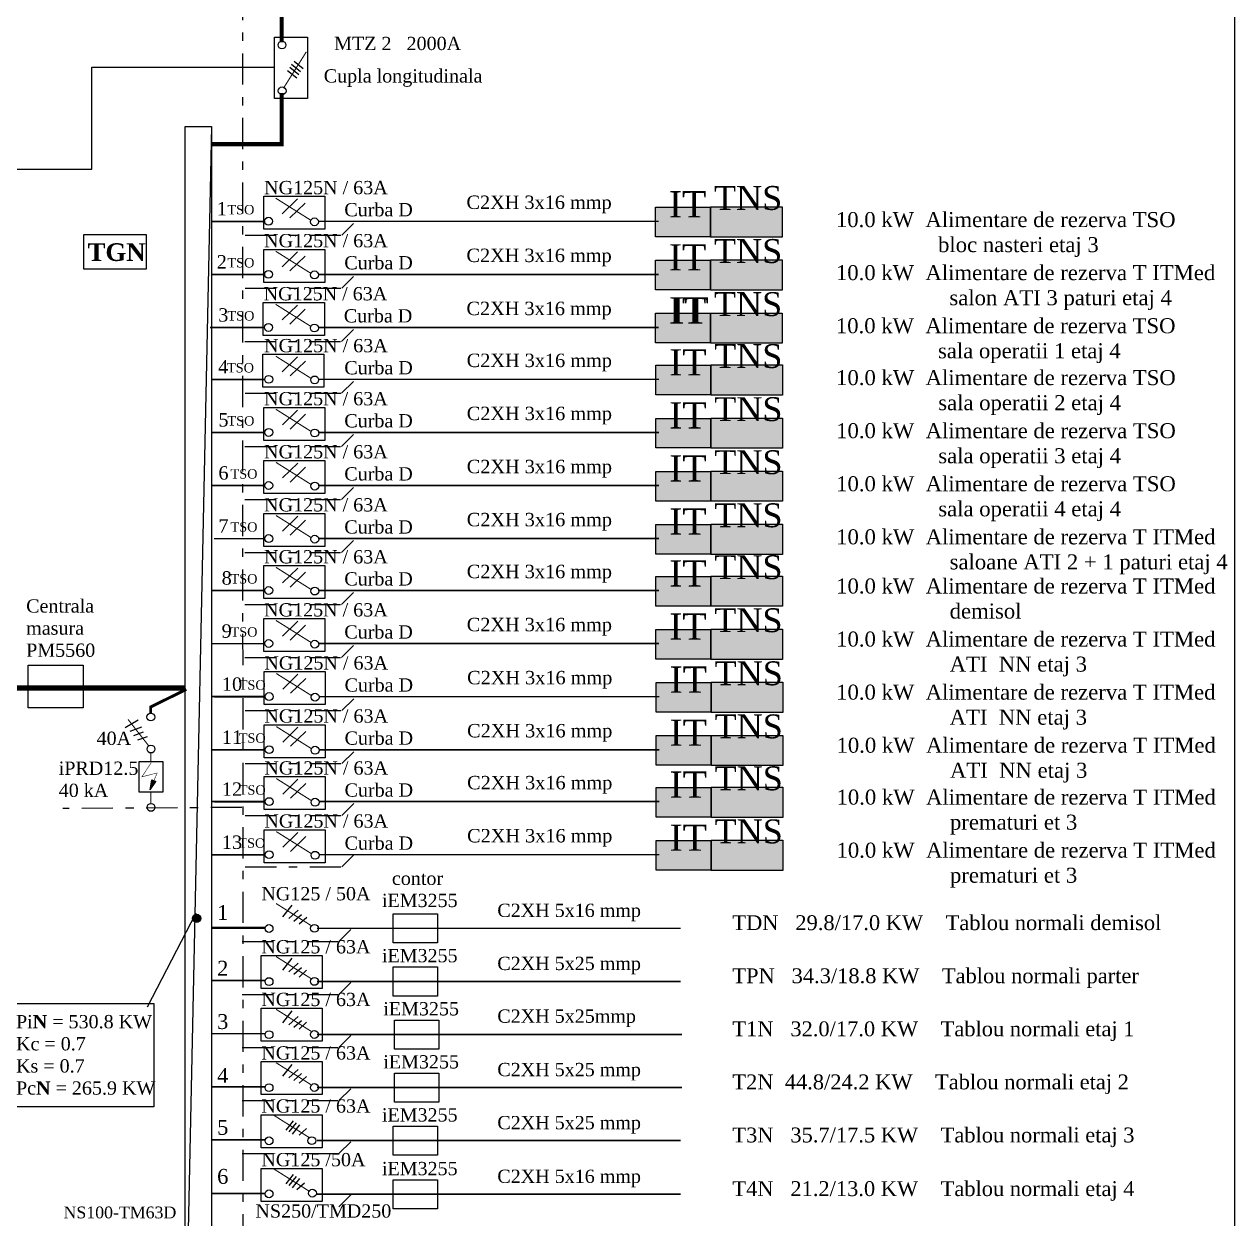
# Model space of a CAD drawing. Extents: x -12085 to 47, y -14993 to 123352.
# Drawn here: x 26.58 to 47.1, y -157.33 to -137.07 of the extents above; entities that cross this region are included whole.
import ezdxf

# ---------------------------------------------------------------- set-up
doc = ezdxf.new("R2010")
doc.units = 0
doc.header["$MEASUREMENT"] = 0
doc.linetypes.add('DOUBLE_DASHED', pattern=[1.093611, 0.529167, -0.211667, 0.141111, -0.211667])
doc.layers.add('Circuite', color=7, linetype='CONTINUOUS', lineweight=25)
for name, color, linetype in [('circuite iluminat normal', 7, 'CONTINUOUS'), ('ELECTRICAL', 7, 'CONTINUOUS'), ('Texte', 7, 'CONTINUOUS')]:
    doc.layers.add(name, color=color, linetype=linetype)

msp = doc.modelspace()

# ---------------------------------------------------------------- hatches: boundary and pattern name
at = {"layer": 'Circuite', "linetype": 'Continuous'}
h = msp.add_hatch(color=256, dxfattribs=at)
h.paths.add_polyline_path([(28.775, -149.899), (28.742, -149.886), (28.713, -150.046)])
h.paths.add_polyline_path([(28.81, -149.914), (28.775, -149.899), (28.713, -150.046), (28.712, -150.054)])
at = {"layer": 'circuite iluminat normal', "true_color": 0xffe085}
for points in [[(38.214, -140.674), (38.214, -140.172), (37.282, -140.172), (37.282, -140.674)], [(38.214, -141.574), (38.214, -141.072), (37.282, -141.072), (37.282, -141.574)], [(38.214, -142.474), (38.214, -141.972), (37.282, -141.972), (37.282, -142.474)], [(38.217, -143.355), (38.217, -142.853), (37.286, -142.853), (37.286, -143.355)], [(38.218, -144.255), (38.218, -143.753), (37.286, -143.753), (37.286, -144.255)], [(38.218, -145.155), (38.218, -144.653), (37.287, -144.653), (37.287, -145.155)], [(38.218, -146.055), (38.218, -145.553), (37.287, -145.553), (37.287, -146.055)], [(38.218, -146.936), (38.218, -146.433), (37.287, -146.433), (37.287, -146.936)], [(38.218, -147.836), (38.218, -147.333), (37.287, -147.333), (37.287, -147.836)], [(38.224, -148.736), (38.224, -148.233), (37.292, -148.233), (37.292, -148.736)], [(38.224, -149.636), (38.224, -149.133), (37.292, -149.133), (37.292, -149.636)], [(38.224, -150.516), (38.224, -150.014), (37.292, -150.014), (37.292, -150.516)], [(38.224, -151.416), (38.224, -150.914), (37.292, -150.914), (37.292, -151.416)]]:
    msp.add_hatch(color=41, dxfattribs=at).paths.add_polyline_path(points)
at = {"layer": 'circuite iluminat normal', "true_color": 0xff8a8a}
for points in [[(39.428, -140.679), (39.428, -140.167), (38.214, -140.167), (38.214, -140.679)], [(39.428, -141.579), (39.428, -141.067), (38.214, -141.067), (38.214, -141.579)], [(39.428, -142.479), (39.428, -141.967), (38.213, -141.967), (38.213, -142.479)], [(39.432, -143.36), (39.432, -142.848), (38.217, -142.848), (38.217, -143.36)], [(39.432, -144.26), (39.432, -143.748), (38.218, -143.748), (38.218, -144.26)], [(39.433, -145.16), (39.433, -144.648), (38.218, -144.648), (38.218, -145.16)], [(39.433, -146.06), (39.433, -145.548), (38.218, -145.548), (38.218, -146.06)], [(39.433, -146.94), (39.433, -146.429), (38.218, -146.429), (38.218, -146.94)], [(39.433, -147.84), (39.433, -147.329), (38.218, -147.329), (38.218, -147.84)], [(39.438, -148.74), (39.438, -148.229), (38.224, -148.229), (38.224, -148.74)], [(39.438, -149.64), (39.438, -149.129), (38.224, -149.129), (38.224, -149.64)], [(39.438, -150.521), (39.438, -150.009), (38.224, -150.009), (38.224, -150.521)], [(39.438, -151.421), (39.438, -150.909), (38.224, -150.909), (38.224, -151.421)]]:
    msp.add_hatch(color=11, dxfattribs=at).paths.add_polyline_path(points)
at = {"layer": 'ELECTRICAL', "linetype": 'Continuous'}
msp.add_hatch(color=256, dxfattribs=at).paths.add_polyline_path([(29.427, -152.232, 1), (29.569, -152.232, 1)])

# ---------------------------------------------------------------- linework, layer by layer
at = {"layer": 'Circuite', "linetype": 'Continuous', "ltscale": 5}
for p, q in [((27.723, -139.53), (27.723, -137.798)), ((27.723, -137.798), (30.819, -137.798)), ((23.859, -139.53), (27.723, -139.53))]:
    msp.add_line(p, q, dxfattribs=at)
at = {"layer": 'Circuite', "linetype": 'Continuous'}
for p, q in [((28.711, -150.055), (28.81, -149.914)), ((28.712, -150.055), (28.742, -149.886)), ((28.742, -149.886), (28.81, -149.914))]:
    msp.add_line(p, q, dxfattribs=at)
at = {"layer": 'Circuite', "linetype": 'Continuous', "ltscale": 5}
for points in [[(27.584, -140.635), (28.641, -140.635), (28.641, -141.222), (27.584, -141.222)], [(26.643, -147.94), (27.573, -147.94), (27.573, -148.66), (26.643, -148.66)], [(32.833, -152.157), (33.585, -152.157), (33.585, -152.65), (32.833, -152.65)], [(32.833, -153.057), (33.585, -153.057), (33.585, -153.55), (32.833, -153.55)], [(32.857, -153.957), (33.608, -153.957), (33.608, -154.45), (32.857, -154.45)], [(32.857, -154.857), (33.608, -154.857), (33.608, -155.35), (32.857, -155.35)], [(32.833, -155.757), (33.585, -155.757), (33.585, -156.25), (32.833, -156.25)], [(32.833, -156.667), (33.585, -156.667), (33.585, -157.16), (32.833, -157.16)]]:
    msp.add_lwpolyline(points, close=True, dxfattribs=at)
at = {"layer": 'Circuite', "linetype": 'Continuous', "ltscale": 5, "const_width": 0.05, "flags": 128}
msp.add_lwpolyline([(28.72, -148.75), (28.72, -148.648), (29.325, -148.349)], dxfattribs=at)
at = {"layer": 'Circuite', "linetype": 'Continuous', "flags": 128}
for points, const_width in [([(28.724, -149.429), (28.724, -149.57)], 0.018), ([(28.729, -149.592), (28.572, -149.832), (28.83, -149.767), (28.71, -150.053), (28.71, -150.053)], 0.009), ([(28.724, -150.088), (28.724, -150.288)], 0.018)]:
    msp.add_lwpolyline(points, dxfattribs=dict(at, const_width=const_width))
at = {"layer": 'Circuite', "linetype": 'Continuous'}
msp.add_lwpolyline([(28.526, -149.572), (28.928, -149.572), (28.928, -150.091), (28.526, -150.091)], close=True, dxfattribs=at)
for centre in [(28.722, -148.819), (28.725, -149.362), (28.725, -150.351)]:
    msp.add_circle(centre, 0.0662, dxfattribs=at)
at = {"layer": 'circuite iluminat normal'}
for p, q in [((30.949, -140.284), (31.208, -140.032)), ((31.082, -140.354), (31.341, -140.102)), ((30.949, -141.184), (31.208, -140.932)), ((31.082, -141.254), (31.341, -141.002)), ((30.948, -142.084), (31.208, -141.832)), ((31.081, -142.154), (31.341, -141.902)), ((30.952, -142.964), (31.212, -142.712)), ((31.086, -143.034), (31.345, -142.782)), ((30.953, -143.864), (31.212, -143.612)), ((31.086, -143.934), (31.345, -143.682)), ((30.954, -144.764), (31.213, -144.512)), ((31.087, -144.834), (31.346, -144.582)), ((30.954, -145.664), (31.213, -145.412)), ((31.087, -145.734), (31.346, -145.482)), ((30.954, -146.545), (31.213, -146.293)), ((31.087, -146.615), (31.346, -146.363)), ((30.954, -147.445), (31.213, -147.193)), ((31.087, -147.515), (31.346, -147.263)), ((30.959, -148.345), (31.218, -148.093)), ((31.092, -148.415), (31.352, -148.163)), ((30.959, -149.245), (31.218, -148.993)), ((31.092, -149.315), (31.351, -149.063)), ((30.959, -150.126), (31.218, -149.874)), ((31.092, -150.196), (31.351, -149.944)), ((30.959, -151.026), (31.218, -150.774)), ((31.092, -151.096), (31.351, -150.844))]:
    msp.add_line(p, q, dxfattribs=at)
for points in [[(37.282, -140.172), (38.214, -140.172), (38.214, -140.674), (37.282, -140.674)], [(38.214, -140.167), (39.428, -140.167), (39.428, -140.679), (38.214, -140.679)], [(37.282, -141.072), (38.214, -141.072), (38.214, -141.574), (37.282, -141.574)], [(38.214, -141.067), (39.428, -141.067), (39.428, -141.579), (38.214, -141.579)], [(37.282, -141.972), (38.213, -141.972), (38.213, -142.474), (37.282, -142.474)], [(38.213, -141.967), (39.428, -141.967), (39.428, -142.479), (38.213, -142.479)], [(37.286, -142.853), (38.217, -142.853), (38.217, -143.355), (37.286, -143.355)], [(38.217, -142.848), (39.432, -142.848), (39.432, -143.36), (38.217, -143.36)], [(37.286, -143.753), (38.218, -143.753), (38.218, -144.255), (37.286, -144.255)], [(38.218, -143.748), (39.432, -143.748), (39.432, -144.26), (38.218, -144.26)], [(37.287, -144.653), (38.218, -144.653), (38.218, -145.155), (37.287, -145.155)], [(38.218, -144.648), (39.433, -144.648), (39.433, -145.16), (38.218, -145.16)], [(37.287, -145.553), (38.218, -145.553), (38.218, -146.055), (37.287, -146.055)], [(38.218, -145.548), (39.433, -145.548), (39.433, -146.06), (38.218, -146.06)], [(37.287, -146.433), (38.218, -146.433), (38.218, -146.936), (37.287, -146.936)], [(38.218, -146.429), (39.433, -146.429), (39.433, -146.94), (38.218, -146.94)], [(37.287, -147.333), (38.218, -147.333), (38.218, -147.836), (37.287, -147.836)], [(38.218, -147.329), (39.433, -147.329), (39.433, -147.84), (38.218, -147.84)], [(37.292, -148.233), (38.224, -148.233), (38.224, -148.736), (37.292, -148.736)], [(38.224, -148.229), (39.438, -148.229), (39.438, -148.74), (38.224, -148.74)], [(37.292, -149.133), (38.224, -149.133), (38.224, -149.636), (37.292, -149.636)], [(38.224, -149.129), (39.438, -149.129), (39.438, -149.64), (38.224, -149.64)], [(37.292, -150.014), (38.224, -150.014), (38.224, -150.516), (37.292, -150.516)], [(38.224, -150.009), (39.438, -150.009), (39.438, -150.521), (38.224, -150.521)], [(37.292, -150.914), (38.224, -150.914), (38.224, -151.416), (37.292, -151.416)], [(38.224, -150.909), (39.438, -150.909), (39.438, -151.421), (38.224, -151.421)]]:
    msp.add_lwpolyline(points, close=True, dxfattribs=at)
at = {"layer": 'ELECTRICAL', "linetype": 'DOUBLE_DASHED'}
for p, q in [((30.256, -92.727), (30.286, -161.08)), ((31.153, -137.697), (31.307, -137.82)), ((31.042, -137.854), (31.196, -137.977)), ((31.077, -137.799), (31.231, -137.923)), ((31.109, -137.747), (31.263, -137.87)), ((31.959, -140.648), (32.161, -140.446)), ((30.32, -140.648), (31.959, -140.648)), ((31.959, -141.548), (32.161, -141.346)), ((30.32, -141.548), (31.959, -141.548)), ((31.954, -142.448), (32.157, -142.246)), ((30.316, -142.448), (31.954, -142.448)), ((31.958, -143.328), (32.161, -143.126)), ((30.32, -143.328), (31.958, -143.328)), ((31.956, -144.228), (32.158, -144.026)), ((30.317, -144.228), (31.956, -144.228)), ((31.957, -145.128), (32.159, -144.926)), ((30.318, -145.128), (31.956, -145.128)), ((31.956, -146.028), (32.159, -145.826)), ((30.318, -146.028), (31.956, -146.028)), ((31.956, -146.909), (32.159, -146.707)), ((30.318, -146.909), (31.956, -146.909)), ((31.956, -147.809), (32.159, -147.607)), ((30.318, -147.809), (31.956, -147.809)), ((31.962, -148.709), (32.164, -148.507)), ((30.323, -148.709), (31.962, -148.709)), ((31.962, -149.609), (32.164, -149.407)), ((30.323, -149.609), (31.962, -149.609)), ((30.267, -150.351), (27.233, -150.371)), ((31.962, -150.49), (32.164, -150.287)), ((30.323, -150.49), (31.962, -150.49)), ((31.962, -151.36), (32.164, -151.158)), ((30.323, -151.36), (31.962, -151.36)), ((31.912, -152.623), (32.114, -152.42)), ((30.273, -152.623), (31.912, -152.623)), ((31.912, -153.523), (32.114, -153.32)), ((30.273, -153.523), (31.912, -153.523)), ((31.912, -154.423), (32.114, -154.221)), ((30.273, -154.423), (31.912, -154.423)), ((31.912, -155.323), (32.114, -155.121)), ((30.273, -155.323), (31.912, -155.323)), ((31.019, -155.823), (31.142, -155.669)), ((31.071, -155.855), (31.195, -155.701)), ((31.126, -155.891), (31.249, -155.737)), ((31.912, -156.223), (32.114, -156.021)), ((30.273, -156.223), (31.912, -156.223)), ((31.019, -156.733), (31.142, -156.579)), ((31.071, -156.765), (31.195, -156.611)), ((31.126, -156.801), (31.249, -156.647)), ((31.912, -157.123), (32.114, -156.921))]:
    msp.add_line(p, q, dxfattribs=at)
at = {"layer": 'ELECTRICAL', "linetype": 'Continuous'}
for p, q in [((29.75, -138.805), (29.303, -160.026)), ((30.666, -146.818), (30.666, -146.818)), ((30.666, -147.718), (30.666, -147.718)), ((30.671, -148.618), (30.671, -148.618)), ((28.29, -148.996), (28.507, -148.866)), ((28.373, -149.058), (28.57, -148.982)), ((28.437, -149.129), (28.597, -149.069)), ((28.504, -149.206), (28.664, -149.146)), ((30.656, -149.438), (30.656, -149.438)), ((30.671, -149.518), (30.671, -149.518)), ((30.671, -150.399), (30.671, -150.399)), ((30.619, -151.079), (30.619, -151.079)), ((30.671, -151.299), (30.671, -151.299)), ((30.963, -152.209), (31.119, -152.01)), ((31.062, -152.237), (31.219, -152.095)), ((28.664, -153.735), (29.493, -152.138)), ((31.147, -152.28), (31.275, -152.166)), ((31.237, -152.328), (31.366, -152.214)), ((30.963, -153.109), (31.119, -152.91)), ((31.062, -153.137), (31.219, -152.995)), ((31.147, -153.18), (31.275, -153.066)), ((31.237, -153.228), (31.365, -153.114)), ((30.963, -154.002), (31.119, -153.803)), ((31.062, -154.037), (31.219, -153.895)), ((31.147, -154.08), (31.275, -153.966)), ((31.237, -154.109), (31.365, -153.995)), ((30.963, -154.909), (31.119, -154.71)), ((31.062, -154.937), (31.219, -154.795)), ((31.147, -154.98), (31.275, -154.866)), ((31.237, -155.028), (31.365, -154.914)), ((31.237, -155.909), (31.365, -155.795)), ((31.2, -156.83), (31.328, -156.716)), ((30.629, -156.897), (30.629, -156.897))]:
    msp.add_line(p, q, dxfattribs=at)
at = {"layer": 'ELECTRICAL', "linetype": 'Continuous', "flags": 128}
msp.add_lwpolyline([(15.103, -168.4), (47.103, -168.4), (47.103, -91.4), (15.103, -91.4)], close=True, dxfattribs=at)
for points, const_width in [([(30.94, -137.375), (30.94, -137.375), (30.94, -137.375), (30.94, -136.456), (29.746, -136.456)], 0.07), ([(30.984, -138.135), (31.36, -137.537)], 0.018), ([(30.94, -138.235), (30.94, -138.235), (30.94, -138.235), (30.94, -139.104), (29.746, -139.104)], 0.07), ([(31.444, -140.399), (30.84, -140.019)], 0.0182), ([(31.444, -140.399), (30.84, -140.019)], 0.0182), ([(29.758, -140.413), (30.663, -140.413)], 0.027), ([(29.796, -140.413), (30.652, -140.413)], 0.0273), ([(29.796, -140.413), (30.652, -140.413)], 0.0273), ([(29.796, -140.413), (30.652, -140.413)], 0.0273), ([(31.556, -140.412), (37.334, -140.412)], 0.0273), ([(31.444, -141.299), (30.84, -140.919)], 0.0182), ([(31.444, -141.299), (30.84, -140.919)], 0.0182), ([(29.758, -141.313), (30.663, -141.313)], 0.027), ([(29.796, -141.313), (30.652, -141.313)], 0.0273), ([(29.796, -141.313), (30.652, -141.313)], 0.0273), ([(29.796, -141.313), (30.652, -141.313)], 0.0273), ([(31.556, -141.312), (37.334, -141.312)], 0.0273), ([(31.444, -142.199), (30.839, -141.819)], 0.0182), ([(31.444, -142.199), (30.839, -141.819)], 0.0182), ([(29.725, -142.213), (30.63, -142.213)], 0.027), ([(29.796, -142.213), (30.652, -142.213)], 0.0273), ([(29.796, -142.213), (30.652, -142.213)], 0.0273), ([(31.555, -142.212), (37.333, -142.212)], 0.0273), ([(31.448, -143.08), (30.843, -142.7)], 0.0182), ([(31.448, -143.08), (30.843, -142.7)], 0.0182), ([(29.758, -143.094), (30.663, -143.094)], 0.027), ([(29.79, -143.094), (30.656, -143.094)], 0.0273), ([(29.796, -143.094), (30.651, -143.094)], 0.0273), ([(31.559, -143.092), (37.337, -143.092)], 0.0273), ([(31.448, -143.98), (30.844, -143.6)], 0.0182), ([(31.448, -143.98), (30.844, -143.6)], 0.0182), ([(29.758, -143.994), (30.663, -143.994)], 0.027), ([(29.796, -143.994), (30.656, -143.994)], 0.0273), ([(29.796, -143.994), (30.656, -143.994)], 0.0273), ([(31.56, -143.992), (37.338, -143.992)], 0.0273), ([(31.449, -144.88), (30.845, -144.5)], 0.0182), ([(31.449, -144.88), (30.845, -144.5)], 0.0182), ([(29.758, -144.894), (30.663, -144.894)], 0.027), ([(29.796, -144.894), (30.657, -144.894)], 0.0273), ([(29.796, -144.894), (30.657, -144.894)], 0.0273), ([(31.56, -144.892), (37.339, -144.892)], 0.0273), ([(31.449, -145.78), (30.845, -145.4)], 0.0182), ([(31.449, -145.78), (30.845, -145.4)], 0.0182), ([(29.796, -145.794), (30.657, -145.794)], 0.0273), ([(29.796, -145.794), (30.657, -145.794)], 0.0273), ([(31.56, -145.792), (37.338, -145.792)], 0.0273), ([(31.449, -146.66), (30.845, -146.28)], 0.0182), ([(31.449, -146.66), (30.845, -146.28)], 0.0182), ([(29.751, -146.672), (30.657, -146.672)], 0.027), ([(29.796, -146.674), (30.657, -146.674)], 0.0273), ([(29.796, -146.674), (30.657, -146.674)], 0.0273), ([(31.56, -146.673), (37.338, -146.673)], 0.0273), ([(31.449, -147.56), (30.845, -147.18)], 0.0182), ([(31.449, -147.56), (30.845, -147.18)], 0.0182), ([(29.757, -147.574), (30.663, -147.574)], 0.027), ([(29.796, -147.574), (30.657, -147.574)], 0.0273), ([(29.796, -147.574), (30.657, -147.574)], 0.0273), ([(31.56, -147.573), (37.338, -147.573)], 0.0273), ([(31.455, -148.46), (30.85, -148.08)], 0.0182), ([(31.455, -148.46), (30.85, -148.08)], 0.0182), ([(25.451, -148.328), (29.299, -148.328)], 0.09), ([(29.757, -148.472), (30.662, -148.472)], 0.027), ([(29.802, -148.474), (30.662, -148.474)], 0.0273), ([(29.802, -148.474), (30.662, -148.474)], 0.0273), ([(31.566, -148.473), (37.344, -148.473)], 0.0273), ([(28.687, -149.307), (28.337, -148.86)], 0.018), ([(31.454, -149.36), (30.85, -148.98)], 0.0182), ([(31.454, -149.36), (30.85, -148.98)], 0.0182), ([(29.757, -149.374), (30.662, -149.374)], 0.027), ([(29.802, -149.374), (30.662, -149.374)], 0.0273), ([(29.802, -149.374), (30.662, -149.374)], 0.0273), ([(31.566, -149.373), (37.344, -149.373)], 0.0273), ([(31.454, -150.241), (30.85, -149.861)], 0.0182), ([(31.454, -150.241), (30.85, -149.861)], 0.0182), ([(29.757, -150.253), (30.662, -150.253)], 0.027), ([(29.802, -150.255), (30.662, -150.255)], 0.0273), ([(29.802, -150.255), (30.662, -150.255)], 0.0273), ([(31.566, -150.253), (37.344, -150.253)], 0.0273), ([(31.454, -151.141), (30.85, -150.761)], 0.0182), ([(31.454, -151.141), (30.85, -150.761)], 0.0182), ([(29.757, -151.155), (30.663, -151.155)], 0.027), ([(29.757, -151.155), (30.663, -151.155)], 0.027), ([(29.802, -151.155), (30.662, -151.155)], 0.0273), ([(29.802, -151.155), (30.662, -151.155)], 0.0273), ([(31.566, -151.153), (37.344, -151.153)], 0.0273), ([(31.444, -152.357), (30.847, -151.981)], 0.018), ([(31.444, -152.357), (30.847, -151.981)], 0.018), ([(29.757, -152.388), (30.663, -152.388)], 0.027), ([(29.757, -152.402), (30.663, -152.402)], 0.027), ([(31.541, -152.402), (37.708, -152.402)], 0.027), ([(31.444, -153.257), (30.847, -152.881)], 0.018), ([(31.444, -153.257), (30.847, -152.881)], 0.018), ([(29.757, -153.288), (30.663, -153.288)], 0.027), ([(31.541, -153.302), (37.708, -153.302)], 0.027), ([(31.541, -153.302), (37.708, -153.302)], 0.027), ([(31.444, -154.15), (30.847, -153.775)], 0.018), ([(31.444, -154.15), (30.847, -153.775)], 0.018), ([(29.757, -154.188), (30.663, -154.188)], 0.027), ([(31.541, -154.202), (37.732, -154.202)], 0.027), ([(31.541, -154.202), (37.708, -154.202)], 0.027), ([(31.444, -155.057), (30.847, -154.681)], 0.018), ([(31.444, -155.057), (30.847, -154.681)], 0.018), ([(29.757, -155.088), (30.663, -155.088)], 0.027), ([(31.541, -155.102), (37.732, -155.102)], 0.027), ([(31.541, -155.102), (37.708, -155.102)], 0.027), ([(31.407, -155.949), (30.809, -155.573)], 0.018), ([(29.757, -155.988), (30.663, -155.988)], 0.027), ([(31.541, -156.002), (37.708, -156.002)], 0.027), ([(31.407, -156.859), (30.809, -156.483)], 0.018), ([(29.757, -156.898), (30.663, -156.898)], 0.027), ([(29.757, -156.898), (30.663, -156.898)], 0.027), ([(29.757, -156.898), (30.617, -156.898)], 0.018), ([(31.541, -156.912), (37.708, -156.912)], 0.027)]:
    msp.add_lwpolyline(points, dxfattribs=dict(at, const_width=const_width))
at = {"layer": 'ELECTRICAL', "linetype": 'Continuous'}
for points in [[(31.379, -137.291), (31.379, -138.328), (30.819, -138.328), (30.819, -137.291)], [(30.638, -139.987), (31.674, -139.987), (31.674, -140.547), (30.638, -140.547)], [(30.638, -140.887), (31.674, -140.887), (31.674, -141.447), (30.638, -141.447)], [(30.63, -141.787), (31.666, -141.787), (31.666, -142.347), (30.63, -142.347)], [(30.623, -142.667), (31.659, -142.667), (31.659, -143.227), (30.623, -143.227)], [(30.638, -143.567), (31.674, -143.567), (31.674, -144.127), (30.638, -144.127)], [(30.638, -144.467), (31.674, -144.467), (31.674, -145.027), (30.638, -145.027)], [(30.637, -145.367), (31.674, -145.367), (31.674, -145.927), (30.637, -145.927)], [(30.637, -146.248), (31.674, -146.248), (31.674, -146.808), (30.637, -146.808)], [(30.637, -147.148), (31.674, -147.148), (31.674, -147.708), (30.637, -147.708)], [(30.643, -148.048), (31.679, -148.048), (31.679, -148.608), (30.643, -148.608)], [(30.643, -148.948), (31.679, -148.948), (31.679, -149.508), (30.643, -149.508)], [(30.643, -149.829), (31.679, -149.829), (31.679, -150.389), (30.643, -150.389)], [(30.643, -150.729), (31.679, -150.729), (31.679, -151.289), (30.643, -151.289)], [(30.591, -152.862), (31.627, -152.862), (31.627, -153.422), (30.591, -153.422)], [(26.25, -153.676), (28.776, -153.676), (28.776, -155.431), (26.25, -155.431)], [(30.591, -153.755), (31.627, -153.755), (31.627, -154.315), (30.591, -154.315)], [(30.591, -154.662), (31.627, -154.662), (31.627, -155.222), (30.591, -155.222)], [(30.591, -155.562), (31.627, -155.562), (31.627, -156.122), (30.591, -156.122)], [(30.591, -156.472), (31.627, -156.472), (31.627, -157.032), (30.591, -157.032)]]:
    msp.add_lwpolyline(points, close=True, dxfattribs=at)
msp.add_lwpolyline([(29.303, -160.026), (29.303, -138.805), (29.75, -138.805), (29.75, -160.026)], dxfattribs=at)
for centre, radius in [((30.946, -137.422), 0.0662), ((30.949, -138.2), 0.0662), ((30.718, -140.411), 0.0669), ((30.719, -140.411), 0.0669), ((31.498, -140.421), 0.0669), ((30.718, -141.311), 0.0669), ((30.719, -141.311), 0.0669), ((31.498, -141.321), 0.0669), ((30.718, -142.211), 0.0669), ((30.718, -142.211), 0.0669), ((31.497, -142.221), 0.0669), ((30.722, -143.092), 0.0669), ((31.501, -143.102), 0.0669), ((30.723, -143.992), 0.0669), ((30.723, -143.992), 0.0669), ((31.502, -144.002), 0.0669), ((30.723, -144.892), 0.0669), ((30.723, -144.892), 0.0669), ((31.503, -144.902), 0.0669), ((30.723, -145.792), 0.0669), ((30.723, -145.792), 0.0669), ((31.503, -145.802), 0.0669), ((30.723, -146.672), 0.0669), ((30.723, -146.672), 0.0669), ((31.503, -146.682), 0.0669), ((30.723, -147.572), 0.0669), ((30.723, -147.572), 0.0669), ((31.503, -147.582), 0.0669), ((30.729, -148.472), 0.0669), ((30.729, -148.472), 0.0669), ((31.508, -148.482), 0.0669), ((30.729, -149.372), 0.0669), ((30.729, -149.372), 0.0669), ((31.508, -149.382), 0.0669), ((30.729, -150.253), 0.0669), ((30.729, -150.253), 0.0669), ((31.508, -150.263), 0.0669), ((30.729, -151.153), 0.0669), ((30.729, -151.153), 0.0669), ((31.508, -151.163), 0.0669), ((29.498, -152.232), 0.071), ((30.728, -152.405), 0.0662), ((31.497, -152.402), 0.0662), ((30.728, -153.305), 0.0662), ((31.497, -153.302), 0.0662), ((30.728, -154.205), 0.0662), ((31.497, -154.202), 0.0662), ((30.728, -155.105), 0.0662), ((31.497, -155.102), 0.0662), ((30.728, -156.005), 0.0662), ((31.452, -156.002), 0.0662), ((31.463, -156.894), 0.0662), ((30.728, -156.905), 0.0662)]:
    msp.add_circle(centre, radius, dxfattribs=at)
at = {"layer": 'Texte', "linetype": 'Continuous'}
msp.add_line((26.643, -148.657), (27.574, -148.657), dxfattribs=at)

# ---------------------------------------------------------------- texts
at = {"layer": 'Circuite', "attachment_point": 1}
for s, insert, char_height, width in [('{\\fTimes New Roman|b0|i0|c0|p18;     \\H0.6x;   IT}', (35.601, -139.9), 0.7425, 25.06048), ('{\\fTimes New Roman|b0|i0|c0|p18;    \\H0.5x;    TNS}', (36.438, -139.813), 0.81, 27.3387), ('{\\fTimes New Roman|b0|i0|c0|p18;     \\H0.6x;   IT}', (35.601, -140.8), 0.7425, 25.06048), ('{\\fTimes New Roman|b0|i0|c0|p18;    \\H0.5x;    TNS}', (36.438, -140.713), 0.81, 27.3387), ('{\\fTimes New Roman|b0|i0|c0|p18;    \\H0.5x;    TNS}', (36.437, -141.613), 0.81, 27.3387), ('{\\fTimes New Roman|b0|i0|c0|p18;     \\H0.6x;   IT}', (35.601, -141.7), 0.7425, 25.06048), ('{\\fTimes New Roman|b0|i0|c0|p18;     \\H0.6x;   IT}', (35.639, -141.7), 0.7425, 25.06048), ('{\\fTimes New Roman|b0|i0|c0|p18;     \\H0.6x;   IT}', (35.605, -142.58), 0.7425, 25.06048), ('{\\fTimes New Roman|b0|i0|c0|p18;    \\H0.5x;    TNS}', (36.441, -142.494), 0.81, 27.3387), ('{\\fTimes New Roman|b0|i0|c0|p18;     \\H0.6x;   IT}', (35.606, -143.48), 0.7425, 25.06048), ('{\\fTimes New Roman|b0|i0|c0|p18;    \\H0.5x;    TNS}', (36.442, -143.394), 0.81, 27.3387), ('{\\fTimes New Roman|b0|i0|c0|p18;    \\H0.5x;    TNS}', (36.443, -144.294), 0.81, 27.3387), ('{\\fTimes New Roman|b0|i0|c0|p18;     \\H0.6x;   IT}', (35.606, -144.38), 0.7425, 25.06048), ('{\\fTimes New Roman|b0|i0|c0|p18;     \\H0.6x;   IT}', (35.606, -145.28), 0.7425, 25.06048), ('{\\fTimes New Roman|b0|i0|c0|p18;    \\H0.5x;    TNS}', (36.443, -145.194), 0.81, 27.3387), ('{\\fTimes New Roman|b0|i0|c0|p18;    \\H0.5x;    TNS}', (36.443, -146.074), 0.81, 27.3387), ('{\\fTimes New Roman|b0|i0|c0|p18;     \\H0.6x;   IT}', (35.606, -146.161), 0.7425, 25.06048), ('{\\fTimes New Roman|b0|i0|c0|p18;    \\H0.5x;    TNS}', (36.443, -146.974), 0.81, 27.3387), ('{\\fTimes New Roman|b0|i0|c0|p18;     \\H0.6x;   IT}', (35.606, -147.061), 0.7425, 25.06048), ('{\\fTimes New Roman|b0|i0|c0|p18;     \\H0.6x;   IT}', (35.612, -147.961), 0.7425, 25.06048), ('{\\fTimes New Roman|b0|i0|c0|p18;    \\H0.5x;    TNS}', (36.448, -147.874), 0.81, 27.3387), ('{\\fTimes New Roman|b0|i0|c0|p18;    \\H0.5x;    TNS}', (36.448, -148.774), 0.81, 27.3387), ('{\\fTimes New Roman|b0|i0|c0|p18;     \\H0.6x;   IT}', (35.612, -148.861), 0.7425, 25.06048), ('{\\fTimes New Roman|b0|i0|c0|p18;     \\H0.6x;   IT}', (35.612, -149.742), 0.7425, 25.06048), ('{\\fTimes New Roman|b0|i0|c0|p18;    \\H0.5x;    TNS}', (36.448, -149.655), 0.81, 27.3387), ('{\\fTimes New Roman|b0|i0|c0|p18;     \\H0.6x;   IT}', (35.612, -150.642), 0.7425, 25.06048), ('{\\fTimes New Roman|b0|i0|c0|p18;    \\H0.5x;    TNS}', (36.448, -150.555), 0.81, 27.3387)]:
    msp.add_mtext(s, dxfattribs=dict(at, insert=insert, char_height=char_height, width=width))
at = {"layer": 'Circuite', "linetype": 'Continuous', "attachment_point": 1}
for s, insert, char_height, width in [('{\\fTimes New Roman|b0|i0|c0|p18;40A}', (27.803, -149.066), 0.22501, 0.72545), ('{\\fTimes New Roman|b0|i0|c0|p18;iPRD12.5\\P40 kA}', (27.161, -149.574), 0.22501, 2.00758), ('{\\fTimes New Roman|b0|i0|c0|p18;NS100-TM63D}', (27.242, -157.12), 0.2, 1.74668)]:
    msp.add_mtext(s, dxfattribs=dict(at, insert=insert, char_height=char_height, width=width))
at = {"layer": 'ELECTRICAL', "linetype": 'Continuous', "attachment_point": 1}
for s, insert, char_height, width in [('{\\fTimes New Roman|b0|i0|c0|p18;NG125N / 63A\\P                Curba D}', (30.644, -139.727), 0.225, 62.98872), ('{\\fTimes New Roman|b0|i0|c0|p18;1}', (29.84, -140.085), 0.22748, 0.73338), ('{\\fTimes New Roman|b0|i0|c0|p18;TSO}', (30.022, -140.134), 0.16, 0.73338), ('{\\fTimes New Roman|b1|i0|c0|p18;\\C7;TGN}', (27.651, -140.784), 0.3, 6.40415), ('{\\fTimes New Roman|b0|i0|c0|p18;NG125N / 63A\\P                Curba D}', (30.644, -140.627), 0.225, 62.98872), ('{\\fTimes New Roman|b0|i0|c0|p18;2}', (29.84, -140.985), 0.22748, 0.73338), ('{\\fTimes New Roman|b0|i0|c0|p18;TSO}', (30.022, -141.034), 0.16, 0.73338), ('{\\fTimes New Roman|b0|i0|c0|p18;NG125N / 63A\\P                Curba D}', (30.636, -141.527), 0.225, 62.98872), ('{\\fTimes New Roman|b0|i0|c0|p18;3}', (29.865, -141.885), 0.22748, 0.73338), ('{\\fTimes New Roman|b0|i0|c0|p18;TSO}', (30.022, -141.934), 0.16, 0.73338), ('{\\fTimes New Roman|b0|i0|c0|p18;NG125N / 63A\\P                Curba D}', (30.644, -142.407), 0.225, 62.98872), ('{\\fTimes New Roman|b0|i0|c0|p18;4}', (29.864, -142.765), 0.22748, 0.73338), ('{\\fTimes New Roman|b0|i0|c0|p18;TSO}', (30.015, -142.815), 0.16, 0.73338), ('{\\fTimes New Roman|b0|i0|c0|p18;NG125N / 63A\\P                Curba D}', (30.644, -143.307), 0.225, 62.98872), ('{\\fTimes New Roman|b0|i0|c0|p18;5}', (29.868, -143.665), 0.22748, 0.73338), ('{\\fTimes New Roman|b0|i0|c0|p18;TSO}', (30.022, -143.715), 0.16, 0.73338), ('{\\fTimes New Roman|b0|i0|c0|p18;NG125N / 63A\\P                Curba D}', (30.644, -144.207), 0.225, 62.98872), ('{\\fTimes New Roman|b0|i0|c0|p18;6}', (29.869, -144.565), 0.22748, 0.73338), ('{\\fTimes New Roman|b0|i0|c0|p18;TSO}', (30.074, -144.615), 0.16, 0.73338), ('{\\fTimes New Roman|b0|i0|c0|p18;NG125N / 63A\\P                Curba D}', (30.644, -145.107), 0.225, 62.98872), ('{\\fTimes New Roman|b0|i0|c0|p18;7}', (29.869, -145.465), 0.22748, 0.73338), ('{\\fTimes New Roman|b0|i0|c0|p18;TSO}', (30.074, -145.515), 0.16, 0.73338), ('{\\fTimes New Roman|b0|i0|c0|p18;NG125N / 63A\\P                Curba D}', (30.644, -145.988), 0.225, 62.98872), ('{\\fTimes New Roman|b0|i0|c0|p18;8}', (29.923, -146.346), 0.22748, 0.73338), ('{\\fTimes New Roman|b0|i0|c0|p18;TSO}', (30.074, -146.395), 0.16, 0.73338), ('{\\fTimes New Roman|b0|i0|c0|p18;NG125N / 63A\\P                Curba D}', (30.644, -146.888), 0.225, 62.98872), ('{\\fTimes New Roman|b0|i0|c0|p18;9}', (29.923, -147.246), 0.22748, 0.73338), ('{\\fTimes New Roman|b0|i0|c0|p18;TSO}', (30.074, -147.295), 0.16, 0.73338), ('{\\fTimes New Roman|b0|i0|c0|p18;NG125N / 63A\\P                Curba D}', (30.649, -147.788), 0.225, 62.98872), ('{\\fTimes New Roman|b0|i0|c0|p18;10}', (29.928, -148.146), 0.22748, 0.73338), ('{\\fTimes New Roman|b0|i0|c0|p18;TSO}', (30.214, -148.195), 0.16, 0.73338), ('{\\fTimes New Roman|b0|i0|c0|p18;NG125N / 63A\\P                Curba D}', (30.649, -148.688), 0.225, 62.98872), ('{\\fTimes New Roman|b0|i0|c0|p18;11}', (29.928, -149.046), 0.22748, 0.73338), ('{\\fTimes New Roman|b0|i0|c0|p18;TSO}', (30.214, -149.095), 0.16, 0.73338), ('{\\fTimes New Roman|b0|i0|c0|p18;NG125N / 63A\\P                Curba D}', (30.649, -149.569), 0.225, 62.98872), ('{\\fTimes New Roman|b0|i0|c0|p18;12}', (29.928, -149.927), 0.22748, 0.73338), ('{\\fTimes New Roman|b0|i0|c0|p18;TSO}', (30.214, -149.976), 0.16, 0.73338), ('{\\fTimes New Roman|b0|i0|c0|p18;NG125N / 63A\\P                Curba D}', (30.649, -150.469), 0.225, 62.98872), ('{\\fTimes New Roman|b0|i0|c0|p18;13}', (29.928, -150.827), 0.22748, 0.73338), ('{\\fTimes New Roman|b0|i0|c0|p18;TSO}', (30.207, -150.876), 0.16, 0.73338), ('{\\fTimes New Roman|b0|i0|c0|p18;NG125 / 50A }', (30.597, -151.702), 0.225, 62.98872), ('{\\fTimes New Roman|b0|i0|c0|p18;1}', (29.847, -152.006), 0.25275, 0.81487), ('\\pt6.525;{\\fTimes New Roman|b0|i0|c0|p18;NG125 / 63A }', (30.597, -152.602), 0.225, 62.98872), ('{\\fTimes New Roman|b0|i0|c0|p18;2}', (29.847, -152.952), 0.25275, 0.81487), ('{\\fTimes New Roman|b0|i0|c0|p18;NG125 / 63A }', (30.597, -153.495), 0.225, 62.98872), ('{\\fTimes New Roman|b0|i0|c0|p18;Pi\\fTimes New Roman|b1|i0|c0|p18;N\\fTimes New Roman|b0|i0|c0|p18; = 530.8 KW\\PKc = 0.7\\PKs = 0.7\\PPc\\fTimes New Roman|b1|i0|c0|p18;N\\fTimes New Roman|b0|i0|c0|p18; = 265.9 KW}', (26.437, -153.872), 0.225015, 3.27837), ('{\\fTimes New Roman|b0|i0|c0|p18;3}', (29.847, -153.856), 0.25275, 0.81487), ('{\\fTimes New Roman|b0|i0|c0|p18;NG125 / 63A }', (30.597, -154.402), 0.225, 62.98872), ('{\\fTimes New Roman|b0|i0|c0|p18;4}', (29.847, -154.769), 0.25275, 0.81487), ('{\\fTimes New Roman|b0|i0|c0|p18;NG125 / 63A }', (30.597, -155.302), 0.225, 62.98872), ('{\\fTimes New Roman|b0|i0|c0|p18;5}', (29.847, -155.65), 0.25275, 0.81487), ('{\\fTimes New Roman|b0|i0|c0|p18;NG125 /50A }', (30.597, -156.212), 0.225, 62.98872), ('{\\fTimes New Roman|b0|i0|c0|p18;6}', (29.847, -156.482), 0.25275, 0.81487), ('{\\fTimes New Roman|b0|i0|c0|p18;NS250/TMD250}', (30.497, -157.083), 0.225, 62.98872)]:
    msp.add_mtext(s, dxfattribs=dict(at, insert=insert, char_height=char_height, width=width))
at = {"layer": 'ELECTRICAL', "linetype": 'DOUBLE_DASHED', "attachment_point": 1}
for s, insert, char_height, width in [('{\\fTimes New Roman|b0|i0|c0|p18;C2XH 3x16 mmp}', (34.075, -139.975), 0.22748, 5.06517), ('{\\fTimes New Roman|b0|i0|c0|p18;         10.0 kW  Alimentare de rezerva TSO \\P                           bloc nasteri etaj 3}', (39.474, -140.255), 0.25477, 15.39932), ('{\\fTimes New Roman|b0|i0|c0|p18;C2XH 3x16 mmp}', (34.075, -140.875), 0.22748, 5.06517), ('{\\fTimes New Roman|b0|i0|c0|p18;         10.0 kW  Alimentare de rezerva T ITMed\\P                             salon ATI 3 paturi etaj 4}', (39.474, -141.155), 0.25477, 15.39932), ('{\\fTimes New Roman|b0|i0|c0|p18;C2XH 3x16 mmp}', (34.075, -141.775), 0.22748, 5.06517), ('{\\fTimes New Roman|b0|i0|c0|p18;         10.0 kW  Alimentare de rezerva TSO \\P                           sala operatii 1 etaj 4}', (39.473, -142.055), 0.25477, 15.39932), ('{\\fTimes New Roman|b0|i0|c0|p18;C2XH 3x16 mmp}', (34.079, -142.656), 0.22748, 5.06517), ('{\\fTimes New Roman|b0|i0|c0|p18;         10.0 kW  Alimentare de rezerva TSO \\P                           sala operatii 2 etaj 4}', (39.477, -142.935), 0.25477, 15.39932), ('{\\fTimes New Roman|b0|i0|c0|p18;C2XH 3x16 mmp}', (34.08, -143.556), 0.22748, 5.06517), ('{\\fTimes New Roman|b0|i0|c0|p18;         10.0 kW  Alimentare de rezerva TSO \\P                           sala operatii 3 etaj 4}', (39.478, -143.835), 0.25477, 15.39932), ('{\\fTimes New Roman|b0|i0|c0|p18;C2XH 3x16 mmp}', (34.08, -144.456), 0.22748, 5.06517), ('{\\fTimes New Roman|b0|i0|c0|p18;         10.0 kW  Alimentare de rezerva TSO \\P                           sala operatii 4 etaj 4}', (39.478, -144.735), 0.25477, 15.39932), ('{\\fTimes New Roman|b0|i0|c0|p18;C2XH 3x16 mmp}', (34.08, -145.356), 0.22748, 5.06517), ('{\\fTimes New Roman|b0|i0|c0|p18;         10.0 kW  Alimentare de rezerva T ITMed\\P                             saloane ATI 2 + 1 paturi etaj 4}', (39.478, -145.635), 0.25477, 15.39932), ('{\\fTimes New Roman|b0|i0|c0|p18;C2XH 3x16 mmp}', (34.08, -146.236), 0.22748, 5.06517), ('{\\fTimes New Roman|b0|i0|c0|p18;         10.0 kW  Alimentare de rezerva T ITMed\\P                             demisol}', (39.478, -146.469), 0.25477, 15.39932), ('{\\fTimes New Roman|b0|i0|c0|p18;C2XH 3x16 mmp}', (34.08, -147.136), 0.22748, 5.06517), ('{\\fTimes New Roman|b0|i0|c0|p18;         10.0 kW  Alimentare de rezerva T ITMed\\P                             ATI  NN etaj 3}', (39.478, -147.369), 0.25477, 15.39932), ('{\\fTimes New Roman|b0|i0|c0|p18;C2XH 3x16 mmp}', (34.086, -148.036), 0.22748, 5.06517), ('{\\fTimes New Roman|b0|i0|c0|p18;         10.0 kW  Alimentare de rezerva T ITMed\\P                             ATI  NN etaj 3}', (39.478, -148.269), 0.25477, 15.39932), ('{\\fTimes New Roman|b0|i0|c0|p18;C2XH 3x16 mmp}', (34.086, -148.936), 0.22748, 5.06517), ('{\\fTimes New Roman|b0|i0|c0|p18;         10.0 kW  Alimentare de rezerva T ITMed\\P                             ATI  NN etaj 3}', (39.484, -149.169), 0.25477, 15.39932), ('{\\fTimes New Roman|b0|i0|c0|p18;C2XH 3x16 mmp}', (34.086, -149.817), 0.22748, 5.06517), ('{\\fTimes New Roman|b0|i0|c0|p18;         10.0 kW  Alimentare de rezerva T ITMed\\P                             prematuri et 3}', (39.484, -150.049), 0.25477, 15.39932), ('{\\fTimes New Roman|b0|i0|c0|p18;C2XH 3x16 mmp}', (34.086, -150.717), 0.22748, 5.06517), ('{\\fTimes New Roman|b0|i0|c0|p18;         10.0 kW  Alimentare de rezerva T ITMed\\P                             prematuri et 3}', (39.484, -150.949), 0.25477, 15.39932), ('{\\fTimes New Roman|b0|i0|c0|p18;C2XH 5x16 mmp}', (34.598, -151.984), 0.22501, 5.01036), ('{\\fTimes New Roman|b0|i0|c0|p18;     TDN   29.8/17.0 KW    Tablou normali demisol}', (38.108, -152.18), 0.25202, 15.23268), ('{\\fTimes New Roman|b0|i0|c0|p18;C2XH 5x25 mmp}', (34.598, -152.884), 0.22501, 5.01036), ('{\\fTimes New Roman|b0|i0|c0|p18;     TPN   34.3/18.8 KW    Tablou normali parter}', (38.108, -153.08), 0.25202, 15.23268), ('{\\fTimes New Roman|b0|i0|c0|p18;C2XH 5x25mmp}', (34.598, -153.778), 0.22501, 5.01036), ('{\\fTimes New Roman|b0|i0|c0|p18;     T1N   32.0/17.0 KW    Tablou normali etaj 1}', (38.108, -153.98), 0.25202, 15.23268), ('{\\fTimes New Roman|b0|i0|c0|p18;C2XH 5x25 mmp}', (34.598, -154.684), 0.22501, 5.01036), ('{\\fTimes New Roman|b0|i0|c0|p18;     T2N  44.8/24.2 KW    Tablou normali etaj 2}', (38.108, -154.88), 0.25202, 15.23268), ('{\\fTimes New Roman|b0|i0|c0|p18;C2XH 5x25 mmp}', (34.598, -155.584), 0.22501, 5.01036), ('{\\fTimes New Roman|b0|i0|c0|p18;     T3N   35.7/17.5 KW    Tablou normali etaj 3}', (38.108, -155.78), 0.25202, 15.23268), ('{\\fTimes New Roman|b0|i0|c0|p18;C2XH 5x16 mmp}', (34.598, -156.494), 0.22501, 5.01036), ('\\pt2.0161;{\\fTimes New Roman|b0|i0|c0|p18;     T4N   21.2/13.0 KW    Tablou normali etaj 4}', (38.108, -156.69), 0.25202, 15.23268)]:
    msp.add_mtext(s, dxfattribs=dict(at, insert=insert, char_height=char_height, width=width))
at = {"layer": 'ELECTRICAL', "linetype": 'Continuous', "char_height": 0.225, "attachment_point": 1}
for s, insert in [('{\\fTimes New Roman|b0|i0|c0|p18;  contor\\PiEM3255}', (32.641, -151.441)), ('{\\fTimes New Roman|b0|i0|c0|p18;iEM3255}', (32.641, -152.752)), ('{\\fTimes New Roman|b0|i0|c0|p18;iEM3255}', (32.664, -153.653)), ('{\\fTimes New Roman|b0|i0|c0|p18;iEM3255}', (32.664, -154.553)), ('{\\fTimes New Roman|b0|i0|c0|p18;iEM3255}', (32.641, -155.453)), ('{\\fTimes New Roman|b0|i0|c0|p18;iEM3255}', (32.641, -156.363))]:
    msp.add_mtext(s, dxfattribs=dict(at, insert=insert))
at = {"layer": 'Texte', "linetype": 'Continuous', "char_height": 0.22501, "attachment_point": 1}
for s, insert, width in [('{\\fTimes New Roman|b0|i0|c0|p18;  MTZ 2   2000A}', (31.662, -137.283), 2.63642), ('{\\fTimes New Roman|b0|i0|c0|p18;Cupla longitudinala}', (31.655, -137.833), 3.08351), ('{\\fTimes New Roman|b0|i0|c0|p18;Centrala \\Pmasura\\PPM5560}', (26.609, -146.822), 2.4893)]:
    msp.add_mtext(s, dxfattribs=dict(at, insert=insert, width=width))

doc.saveas('drawing.dxf')
